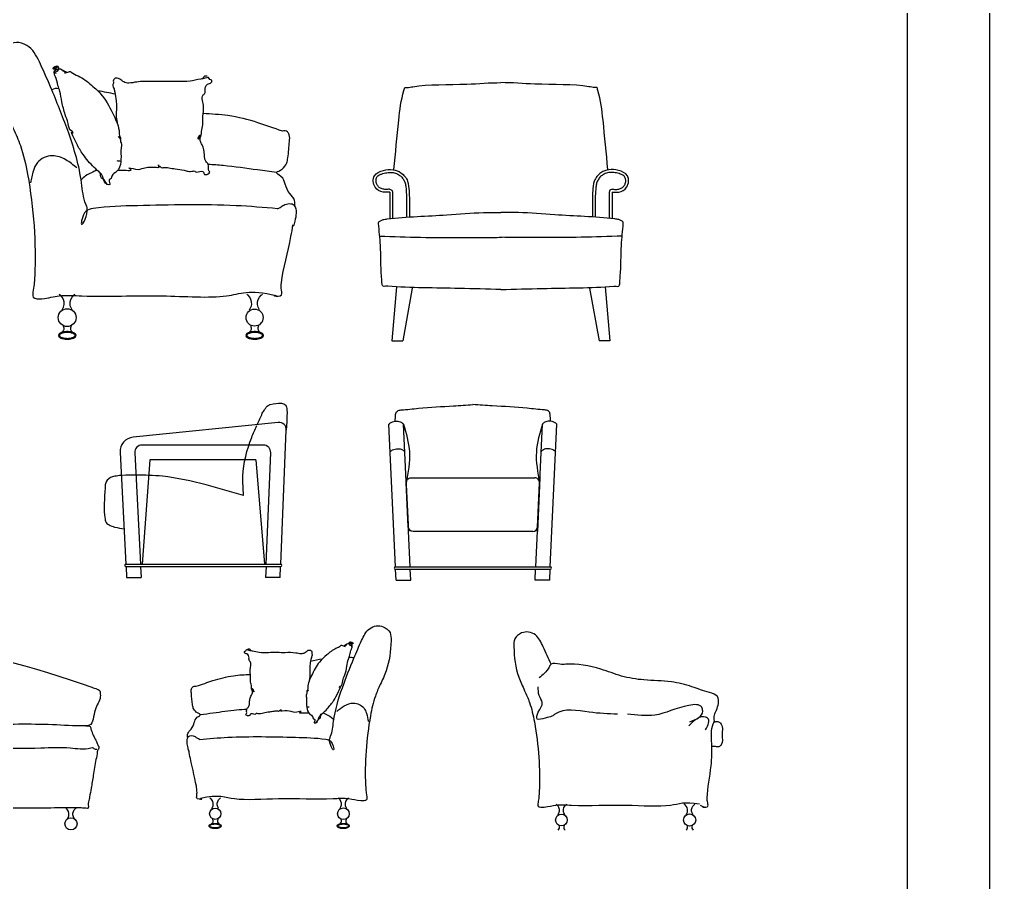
# Model space of a CAD drawing. Header units: inches. Extents: x 11.4 to 53.9, y 10.8 to 35.6.
# Drawn here: x 28.396 to 32.376, y 21.616 to 25.156 of the extents above; entities that cross this region are included whole.
import ezdxf

# ---------------------------------------------------------------- set-up
doc = ezdxf.new("R2010")
doc.units = ezdxf.units.IN
doc.header["$MEASUREMENT"] = 0
doc.layers.add('4', color=4, linetype='Continuous')
doc.layers.add('kadrbm', color=4, linetype='Continuous')

# ---------------------------------------------------------------- blocks, each defined once
blk = doc.blocks.new('kadrbm')
at = {"layer": 'kadrbm', "color": 4}
blk.add_lwpolyline([(0, 0), (0, 24.7972), (21, 24.7972), (21, 0), (0, 0)], close=True, dxfattribs=at)
blk.add_lwpolyline([(20.6631, 0.3257), (20.6631, 24.4603), (0.3369, 24.4603), (0.3369, 0.3257), (20.6631, 0.3257)], dxfattribs=at)

msp = doc.modelspace()

# ---------------------------------------------------------------- linework, layer by layer
at = {"layer": '4'}
for p, q in [((29.4926, 23.5069), (29.4911, 23.4723)), ((28.9306, 23.3506), (28.8999, 22.9223)), ((29.366, 23.3506), (29.4014, 22.9223)), ((29.9818, 23.2763), (29.9921, 23.0563)), ((30.5311, 23.2763), (30.5208, 23.0563)), ((29.4078, 22.9123), (29.4059, 22.8673)), ((28.8359, 22.8673), (28.8959, 22.8673)), ((29.4659, 22.8673), (29.4059, 22.8673)), ((29.9414, 22.8563), (30.0014, 22.8563)), ((30.5714, 22.8563), (30.5114, 22.8563))]:
    msp.add_line(p, q, dxfattribs=at)
for points in [[(29.9151, 24.4482), (29.9151, 24.3392)], [(29.9268, 24.4482), (29.9268, 24.3405)], [(30.8158, 24.4482), (30.8158, 24.3405)], [(30.8275, 24.4482), (30.8275, 24.3392)], [(29.9843, 24.4268), (29.9843, 24.3454)], [(29.996, 24.4268), (29.996, 24.3462)], [(30.7466, 24.4268), (30.7466, 24.3462)], [(30.7583, 24.4268), (30.7583, 24.3454)], [(29.9437, 24.0597), (29.9242, 23.8377)], [(30.0072, 24.0535), (29.9685, 23.8377)], [(30.7354, 24.0535), (30.7742, 23.8377)], [(30.799, 24.0597), (30.8184, 23.8377)], [(29.9242, 23.8377), (29.9685, 23.8377)], [(30.8184, 23.8377), (30.7742, 23.8377)], [(29.9389, 22.9112), (29.9114, 23.4963)], [(29.9989, 22.9112), (29.9714, 23.4963)], [(30.514, 22.9112), (30.5414, 23.4963)], [(30.574, 22.9112), (30.6014, 23.4963)], [(29.366, 23.3506), (28.9306, 23.3506)], [(28.8333, 22.9223), (29.4684, 22.9223)], [(28.8335, 22.9123), (28.8359, 22.8673)], [(28.8337, 22.9123), (29.468, 22.9123)], [(28.8935, 22.9123), (28.8959, 22.8673)], [(29.4659, 22.8673), (29.4678, 22.9123)], [(29.9389, 22.9112), (30.574, 22.9112)], [(29.9393, 22.9013), (30.5736, 22.9013)], [(29.9414, 22.8563), (29.9393, 22.9013)], [(30.0014, 22.8563), (29.9993, 22.9013)], [(30.5114, 22.8563), (30.5136, 22.9013)], [(30.5714, 22.8563), (30.5736, 22.9013)]]:
    msp.add_lwpolyline(points, dxfattribs=at)
for points in [[(29.4682, 22.9223), (29.4911, 23.4723, 0.456668), (29.4581, 23.5034), (28.8628, 23.443, 0.400073), (28.8089, 23.3802), (28.833, 22.9222)], [(29.4082, 22.9223), (29.4272, 23.3793, 0.426464), (29.3973, 23.4106), (28.8989, 23.4106, 0.4297), (28.869, 23.379), (28.893, 22.9223)], [(30.5017, 23.0563), (30.0112, 23.0563, -0.40056), (29.9912, 23.0753), (29.9827, 23.2553, -0.428), (30.0027, 23.2763), (30.5102, 23.2763)], [(30.5017, 23.0563, 0.40056), (30.5217, 23.0753), (30.5301, 23.2553, 0.428), (30.5102, 23.2763)]]:
    msp.add_lwpolyline(points, format="xyb", dxfattribs=at)
for centre, radius in [((28.592, 23.9333), 0.0366), ((29.361, 23.9333), 0.0351), ((29.1994, 21.8984), 0.023), ((29.7253, 21.8984), 0.024), ((30.6197, 21.8729), 0.024), ((31.1455, 21.8729), 0.025), ((28.6077, 21.857), 0.025)]:
    msp.add_circle(centre, radius, dxfattribs=at)
for centre, start, end in [((28.8335, 22.9173), 92.6838, 272.6838), ((29.4682, 22.9173), 267.3162, 87.3162), ((29.9391, 22.9063), 92.6838, 272.6838), ((30.5738, 22.9063), 267.3162, 87.3162)]:
    msp.add_arc(centre, 0.005, start, end, dxfattribs=at)
at = {"layer": '4', "extrusion": (0, 0, -1)}
for centre in [(28.5925, 23.8602), (29.3615, 23.8602)]:
    msp.add_ellipse(centre, major_axis=(-0.036, 0), ratio=0.432837, start_param=3.141593, end_param=9.424778, dxfattribs=at)
at = {"layer": '4'}
for centre in [(29.1991, 21.8485), (29.7249, 21.8485)]:
    msp.add_ellipse(centre, major_axis=(-0.0246, 0), ratio=0.432837, dxfattribs=at)
for points, knots in [([(28.5294, 24.8672), (28.5142, 24.9021), (28.4877, 24.9625), (28.4512, 25.04), (28.3958, 25.065), (28.3484, 25.0574), (28.3055, 25.0249), (28.3065, 24.9245), (28.3189, 24.819), (28.3695, 24.7129), (28.4082, 24.6254), (28.4521, 24.4254), (28.4665, 24.2145), (28.4564, 24.0591), (28.4455, 24.0085), (28.5061, 24.0104), (28.5632, 24.0279), (28.7354, 24.0158), (28.9474, 24.0305), (29.2601, 24.0063), (29.3369, 24.0503), (29.4499, 24.0243)], [0, 0, 0, 0, 7.901717, 13.687761, 16.744306, 19.58251, 23.282007, 26.515828, 39.110904, 45.220981, 50.435853, 58.705124, 87.253973, 91.285023, 93.29053, 95.732034, 100.615039, 107.037252, 129.515002, 147.577477, 162.381889, 162.381889, 162.381889, 162.381889]), ([(28.7567, 24.4795), (28.7514, 24.4882), (28.745, 24.4986), (28.7269, 24.5078), (28.7308, 24.5237), (28.7213, 24.532), (28.7089, 24.5433), (28.6829, 24.5676), (28.6458, 24.6181), (28.6337, 24.6403), (28.6035, 24.7028), (28.619, 24.6868), (28.6137, 24.6983), (28.5996, 24.702), (28.5971, 24.7343), (28.5813, 24.7696), (28.5705, 24.8149), (28.5646, 24.8559), (28.5522, 24.8886), (28.5484, 24.9131), (28.5399, 24.9286), (28.5352, 24.9529), (28.552, 24.9273), (28.5356, 24.944), (28.5452, 24.9504), (28.5512, 24.9316), (28.5678, 24.9793), (28.5134, 24.9454), (28.5776, 24.9702), (28.5204, 24.9558), (28.5512, 24.9498), (28.561, 24.9596), (28.5957, 24.9347), (28.5702, 24.9475), (28.5803, 24.9428), (28.5932, 24.9429), (28.5745, 24.9346), (28.5966, 24.9393), (28.6041, 24.9441), (28.6162, 24.9331), (28.6485, 24.9218), (28.6912, 24.8882), (28.7459, 24.8373), (28.7807, 24.7685), (28.8059, 24.7134), (28.806, 24.6817), (28.8071, 24.674), (28.8172, 24.6623), (28.791, 24.6842), (28.8133, 24.6661), (28.8093, 24.657), (28.8172, 24.6448), (28.813, 24.6304), (28.8122, 24.5912), (28.8182, 24.5411), (28.7751, 24.5209), (28.7745, 24.5026), (28.7574, 24.4985), (28.7744, 24.4761), (28.7438, 24.4805), (28.7428, 24.5012), (28.7337, 24.5213), (28.7262, 24.5287), (28.7203, 24.5346)], [0, 0, 0, 0, 2.029673, 2.458638, 3.946708, 4.412046, 4.972367, 7.418099, 11.87978, 16.084222, 17.936935, 18.265953, 18.93226, 19.036278, 21.31731, 23.909398, 27.647517, 30.592505, 32.372185, 34.900817, 35.268729, 36.441912, 37.165589, 38.041442, 38.336757, 38.896805, 40.400329, 42.023106, 43.645883, 45.26866, 46.184593, 47.441165, 48.930766, 49.608951, 49.921021, 50.599131, 51.119067, 52.02861, 52.867007, 53.031518, 55.238396, 59.856205, 64.024079, 70.45978, 75.497774, 76.290192, 76.737762, 77.258051, 78.179872, 79.305418, 79.570666, 80.163893, 81.941851, 82.435382, 88.27658, 90.161436, 90.8896, 91.567528, 92.871317, 93.577399, 95.986084, 96.427573, 98.105407, 98.105407, 98.105407, 98.105407]), ([(29.1658, 24.9233), (29.1606, 24.9238), (29.1524, 24.9246), (29.1503, 24.9123), (29.1266, 24.9106), (29.0942, 24.8991), (29.0252, 24.9032), (28.9534, 24.9005), (28.8871, 24.903), (28.8493, 24.8934), (28.8235, 24.8973), (28.8111, 24.9105), (28.7967, 24.9176), (28.7832, 24.9134), (28.7801, 24.9027), (28.7835, 24.8953), (28.7787, 24.8878), (28.7806, 24.8791), (28.7854, 24.8699), (28.789, 24.8507), (28.7933, 24.8266), (28.7949, 24.7882), (28.7916, 24.7541), (28.7972, 24.7333), (28.7978, 24.7284)], [0, 0, 0, 0, 0.901523, 1.398358, 2.101346, 5.124212, 8.904357, 15.796233, 20.096945, 22.339782, 23.77862, 25.156734, 25.954798, 26.986886, 27.526029, 28.049675, 28.518059, 29.188647, 29.752686, 30.66871, 33.140403, 34.77126, 38.622743, 39.667242, 39.667242, 39.667242, 39.667242]), ([(28.8007, 24.5391), (28.8022, 24.5385), (28.8073, 24.5367), (28.8202, 24.5402), (28.8703, 24.5319), (28.8358, 24.552), (28.882, 24.5364), (28.9096, 24.55), (28.9391, 24.5521), (28.9699, 24.5483), (28.9651, 24.5664), (28.9671, 24.5436), (28.9736, 24.5581), (28.9777, 24.5459), (28.992, 24.5511), (29.0105, 24.5472), (29.039, 24.5422), (29.0657, 24.5403), (29.0895, 24.532), (29.1038, 24.5332), (29.1157, 24.5361), (29.1231, 24.5245), (29.1379, 24.5367), (29.1528, 24.5309), (29.1527, 24.5195), (29.1643, 24.519), (29.1711, 24.5231), (29.1795, 24.5283), (29.1714, 24.5365), (29.173, 24.5489), (29.1717, 24.5652), (29.1584, 24.5758), (29.155, 24.594), (29.1548, 24.6145), (29.1499, 24.6361), (29.139, 24.6525), (29.1361, 24.663), (29.1409, 24.6815), (29.1289, 24.657), (29.1293, 24.6785), (29.1483, 24.6881), (29.1173, 24.656), (29.1464, 24.6788), (29.1404, 24.6989), (29.152, 24.7262), (29.1456, 24.7605), (29.1578, 24.7995), (29.1384, 24.8383), (29.1605, 24.8552), (29.1575, 24.8689), (29.1588, 24.883), (29.171, 24.8936), (29.1856, 24.8954), (29.1869, 24.9092), (29.1757, 24.9082), (29.1741, 24.9203), (29.1589, 24.9143), (29.1497, 24.9128), (29.1429, 24.9117)], [58.437573, 58.437573, 58.437573, 58.437573, 58.65142, 59.170162, 61.994947, 62.632276, 64.435323, 66.751633, 70.389631, 71.000695, 71.524341, 72.207101, 72.626157, 73.149981, 73.668724, 75.300743, 77.10379, 79.577165, 80.79931, 82.135272, 82.654015, 82.968309, 84.60536, 85.268094, 85.736482, 86.564993, 86.896362, 87.524948, 88.021786, 88.766014, 90.044404, 91.155487, 91.999864, 93.709528, 95.398287, 96.491846, 97.539134, 98.062776, 98.90734, 99.725293, 100.362624, 101.80081, 102.902121, 104.326591, 106.214637, 108.584344, 111.259518, 114.592737, 115.437301, 116.25189, 117.225925, 118.222605, 119.353567, 119.797889, 120.362201, 120.999384, 121.523386, 123.060058, 123.060058, 123.060058, 123.060058]), ([(29.9326, 24.5401), (29.9389, 24.6076), (29.9491, 24.7161), (29.9616, 24.8281), (29.9755, 24.8703), (29.9749, 24.877), (29.9929, 24.8769), (30.0645, 24.8911), (30.2072, 24.8861), (30.3251, 24.8967), (30.3713, 24.897)], [0, 0, 0, 0, 17.412174, 27.997659, 28.662256, 28.792594, 29.617533, 31.850386, 50.787041, 62.724016, 62.724016, 62.724016, 62.724016]), ([(30.8101, 24.5401), (30.8037, 24.6076), (30.7935, 24.7161), (30.781, 24.8281), (30.7671, 24.8703), (30.7677, 24.877), (30.7497, 24.8769), (30.6781, 24.8911), (30.5354, 24.8861), (30.4175, 24.8967), (30.3713, 24.897)], [0, 0, 0, 0, 17.412174, 27.997659, 28.662256, 28.792594, 29.617533, 31.850386, 50.787041, 62.724016, 62.724016, 62.724016, 62.724016]), ([(29.4555, 24.3795), (29.3988, 24.3846), (29.2075, 24.4005), (28.9537, 24.3936), (28.7486, 24.3894), (28.6584, 24.3739), (28.6384, 24.2764), (28.6838, 24.3674), (28.6581, 24.4184), (28.65, 24.5284), (28.6034, 24.684), (28.5533, 24.8082), (28.5294, 24.8672)], [3.908884, 3.908884, 3.908884, 3.908884, 15.5905, 43.286296, 55.755164, 57.916494, 61.721952, 66.41712, 67.685603, 73.821449, 88.182295, 101.226864, 101.226864, 101.226864, 101.226864]), ([(29.4758, 24.6985), (29.4391, 24.7092), (29.3709, 24.7361), (29.2597, 24.7644), (29.1836, 24.768), (29.1496, 24.7696)], [14.221091, 14.221091, 14.221091, 14.221091, 21.528178, 30.192632, 37.180456, 37.180456, 37.180456, 37.180456]), ([(29.5259, 24.3884), (29.5267, 24.3974), (29.5286, 24.4183), (29.5004, 24.4423), (29.486, 24.4788), (29.4795, 24.5093), (29.4433, 24.5275), (29.4633, 24.5351), (29.4784, 24.5441), (29.4935, 24.564), (29.5, 24.6038), (29.5024, 24.6422), (29.5063, 24.6789), (29.4953, 24.6993), (29.4833, 24.6994), (29.4758, 24.6985)], [0, 0, 0, 0, 1.759042, 4.090702, 6.974141, 9.510329, 11.168224, 11.838884, 12.978358, 15.075423, 16.544311, 21.189215, 23.035053, 24.029033, 25.432928, 25.432928, 25.432928, 25.432928]), ([(28.6313, 24.547), (28.6171, 24.5589), (28.5881, 24.5834), (28.529, 24.6055), (28.4711, 24.5808), (28.4503, 24.5316), (28.4452, 24.5027), (28.4423, 24.4859)], [0, 0, 0, 0, 3.799904, 7.767903, 12.35996, 14.908208, 18.410062, 18.410062, 18.410062, 18.410062]), ([(29.4511, 24.5285), (29.4252, 24.5319), (29.3523, 24.5416), (29.2589, 24.5547), (29.1912, 24.5601), (29.1706, 24.5615)], [3.924358, 3.924358, 3.924358, 3.924358, 9.295452, 19.003631, 23.242419, 23.242419, 23.242419, 23.242419]), ([(28.714, 24.5386), (28.7088, 24.5358), (28.6874, 24.5246), (28.6615, 24.5141), (28.6508, 24.499), (28.6496, 24.4971)], [15.046877, 15.046877, 15.046877, 15.046877, 16.238917, 19.823938, 20.316078, 20.316078, 20.316078, 20.316078]), ([(29.9141, 24.4598), (29.9113, 24.4596), (29.9086, 24.4594), (29.9006, 24.4589), (29.8958, 24.4588), (29.889, 24.4598), (29.8867, 24.4603), (29.8822, 24.4617), (29.88, 24.4626), (29.8738, 24.4658), (29.8701, 24.4686), (29.8658, 24.4737), (29.8646, 24.4754), (29.8625, 24.4794), (29.8617, 24.4815), (29.8596, 24.4882), (29.859, 24.493), (29.8594, 24.501), (29.8602, 24.5044), (29.8622, 24.5087), (29.863, 24.51), (29.8658, 24.5135), (29.8682, 24.5154), (29.8742, 24.5191), (29.8777, 24.5207), (29.8848, 24.5233), (29.8883, 24.5243), (29.8994, 24.5272), (29.9066, 24.5284), (29.9205, 24.529), (29.9272, 24.5285), (29.9404, 24.5252), (29.9469, 24.5225), (29.9572, 24.5161), (29.9613, 24.5126), (29.9687, 24.5046), (29.9718, 24.5001), (29.9768, 24.4907), (29.9785, 24.4858), (29.9809, 24.4751), (29.9816, 24.4694), (29.9824, 24.4595), (29.9826, 24.4556), (29.9831, 24.4476), (29.9833, 24.4436), (29.9838, 24.4351), (29.9841, 24.4306), (29.9844, 24.4261)], [0, 0, 0, 0, 0.722935, 0.722935, 2.168806, 2.168806, 2.929202, 2.929202, 3.689599, 3.689599, 5.210392, 5.210392, 5.934583, 5.934583, 6.658775, 6.658775, 8.087975, 8.087975, 9.28145, 9.28145, 10.002111, 10.002111, 11.13607, 11.13607, 12.270029, 12.270029, 13.217106, 13.217106, 15.266786, 15.266786, 17.316466, 17.316466, 19.366145, 19.366145, 20.980775, 20.980775, 22.595404, 22.595404, 24.215352, 24.215352, 25.8353, 25.8353, 26.853951, 26.853951, 27.872603, 27.872603, 29.030126, 29.030126, 29.030126, 29.030126]), ([(30.8285, 24.4598), (30.8313, 24.4596), (30.8341, 24.4594), (30.842, 24.4589), (30.8468, 24.4588), (30.8536, 24.4598), (30.8559, 24.4603), (30.8604, 24.4617), (30.8626, 24.4626), (30.8689, 24.4658), (30.8725, 24.4686), (30.8768, 24.4737), (30.878, 24.4754), (30.8801, 24.4794), (30.881, 24.4815), (30.8831, 24.4882), (30.8836, 24.493), (30.8832, 24.501), (30.8824, 24.5044), (30.8805, 24.5087), (30.8796, 24.51), (30.8768, 24.5135), (30.8744, 24.5154), (30.8685, 24.5191), (30.8649, 24.5207), (30.8578, 24.5233), (30.8543, 24.5243), (30.8432, 24.5272), (30.836, 24.5284), (30.8221, 24.529), (30.8155, 24.5285), (30.8022, 24.5252), (30.7957, 24.5225), (30.7855, 24.5161), (30.7813, 24.5126), (30.774, 24.5046), (30.7708, 24.5001), (30.7659, 24.4907), (30.7641, 24.4858), (30.7617, 24.4751), (30.761, 24.4694), (30.7602, 24.4595), (30.76, 24.4556), (30.7595, 24.4476), (30.7593, 24.4436), (30.7588, 24.4351), (30.7585, 24.4306), (30.7583, 24.4261)], [0, 0, 0, 0, 0.722935, 0.722935, 2.168806, 2.168806, 2.929202, 2.929202, 3.689599, 3.689599, 5.210392, 5.210392, 5.934583, 5.934583, 6.658775, 6.658775, 8.087975, 8.087975, 9.28145, 9.28145, 10.002111, 10.002111, 11.13607, 11.13607, 12.270029, 12.270029, 13.217106, 13.217106, 15.266786, 15.266786, 17.316466, 17.316466, 19.366145, 19.366145, 20.980775, 20.980775, 22.595404, 22.595404, 24.215352, 24.215352, 25.8353, 25.8353, 26.853951, 26.853951, 27.872603, 27.872603, 29.030126, 29.030126, 29.030126, 29.030126]), ([(29.4555, 24.3795), (29.4591, 24.381), (29.4679, 24.3852), (29.4852, 24.4016), (29.5298, 24.4045), (29.5325, 24.3604), (29.5276, 24.332), (29.522, 24.3137), (29.5196, 24.3062)], [0.403146, 0.403146, 0.403146, 0.403146, 1.193164, 2.398559, 5.368105, 7.621165, 9.926107, 11.540315, 11.540315, 11.540315, 11.540315]), ([(29.4445, 24.0258), (29.4504, 24.0223), (29.4537, 24.0192), (29.4321, 24.0241), (29.4775, 24.0155), (29.469, 24.0502), (29.4746, 24.1256), (29.5028, 24.218), (29.5159, 24.2977), (29.5181, 24.3138)], [164.703722, 164.703722, 164.703722, 164.703722, 165.799349, 166.200738, 167.855634, 169.46004, 171.505321, 184.741677, 188.092739, 188.092739, 188.092739, 188.092739]), ([(28.5715, 23.9645), (28.5754, 23.9718), (28.5856, 23.9914), (28.5741, 24.0181), (28.5615, 24.0276), (28.5597, 24.029)], [0, 0, 0, 0, 1.651392, 4.421554, 4.892256, 4.892256, 4.892256, 4.892256]), ([(28.6124, 23.9645), (28.6086, 23.9718), (28.5983, 23.9914), (28.6098, 24.0181), (28.6224, 24.0276), (28.6242, 24.029)], [0, 0, 0, 0, 1.651392, 4.421554, 4.892256, 4.892256, 4.892256, 4.892256]), ([(29.3406, 23.9645), (29.3444, 23.9718), (29.3546, 23.9914), (29.3431, 24.0181), (29.3305, 24.0276), (29.3287, 24.029)], [0, 0, 0, 0, 1.651392, 4.421554, 4.892256, 4.892256, 4.892256, 4.892256]), ([(29.3814, 23.9645), (29.3776, 23.9718), (29.3673, 23.9914), (29.3788, 24.0181), (29.3914, 24.0276), (29.3932, 24.029)], [0, 0, 0, 0, 1.651392, 4.421554, 4.892256, 4.892256, 4.892256, 4.892256]), ([(28.5758, 23.9), (28.5776, 23.8944), (28.5808, 23.8842), (28.5737, 23.8766), (28.5705, 23.8731)], [0, 0, 0, 0, 1.11196, 2.009098, 2.009098, 2.009098, 2.009098]), ([(28.6081, 23.9), (28.6063, 23.8944), (28.6031, 23.8842), (28.6103, 23.8766), (28.6135, 23.8731)], [0, 0, 0, 0, 1.11196, 2.009098, 2.009098, 2.009098, 2.009098]), ([(29.3449, 23.9), (29.3466, 23.8944), (29.3498, 23.8842), (29.3427, 23.8766), (29.3395, 23.8731)], [0, 0, 0, 0, 1.11196, 2.009098, 2.009098, 2.009098, 2.009098]), ([(29.3771, 23.9), (29.3753, 23.8944), (29.3721, 23.8842), (29.3793, 23.8766), (29.3825, 23.8731)], [0, 0, 0, 0, 1.11196, 2.009098, 2.009098, 2.009098, 2.009098]), ([(28.6285, 23.8602), (28.6285, 23.8588), (28.628, 23.8572), (28.6261, 23.8544), (28.6246, 23.853), (28.6209, 23.8505), (28.6186, 23.8494), (28.6103, 23.8463), (28.603, 23.845), (28.5879, 23.8444), (28.5802, 23.8452), (28.5686, 23.8483), (28.5642, 23.8502), (28.5582, 23.8548), (28.5566, 23.8574), (28.5564, 23.8626), (28.5579, 23.8653), (28.5636, 23.8699), (28.5678, 23.8719), (28.578, 23.8747), (28.5839, 23.8756), (28.5976, 23.876), (28.6054, 23.8752), (28.617, 23.872), (28.6212, 23.87), (28.627, 23.8654), (28.6285, 23.8628), (28.6285, 23.8602)], [0, 0, 0, 0, 0.286695, 0.286695, 0.573389, 0.573389, 0.860084, 0.860084, 1.489564, 1.489564, 2.119045, 2.119045, 2.623241, 2.623241, 3.127437, 3.127437, 3.631633, 3.631633, 4.135829, 4.135829, 4.640025, 4.640025, 5.27944, 5.27944, 5.783299, 5.783299, 6.283185, 6.283185, 6.283185, 6.283185]), ([(28.6268, 23.8602), (28.6268, 23.859), (28.6263, 23.8577), (28.6242, 23.855), (28.6225, 23.8536), (28.6181, 23.8511), (28.6154, 23.85), (28.6049, 23.8469), (28.5955, 23.846), (28.5798, 23.8471), (28.5733, 23.8485), (28.5648, 23.852), (28.562, 23.8539), (28.559, 23.8572), (28.5584, 23.8586), (28.5582, 23.8612), (28.5586, 23.8625), (28.5607, 23.8654), (28.5624, 23.8669), (28.5671, 23.8695), (28.5701, 23.8707), (28.581, 23.8737), (28.5906, 23.8745), (28.6062, 23.8732), (28.6124, 23.8717), (28.6207, 23.8682), (28.6233, 23.8664), (28.6262, 23.8631), (28.6268, 23.8616), (28.6268, 23.8602)], [0, 0, 0, 0, 0.324382, 0.324382, 0.648765, 0.648765, 0.973147, 0.973147, 1.740084, 1.740084, 2.32883, 2.32883, 2.766628, 2.766628, 3.109651, 3.109651, 3.452673, 3.452673, 3.795695, 3.795695, 4.138717, 4.138717, 4.911531, 4.911531, 5.492366, 5.492366, 5.924249, 5.924249, 6.283185, 6.283185, 6.283185, 6.283185]), ([(28.625, 23.8602), (28.625, 23.8596), (28.6248, 23.8589), (28.6237, 23.8571), (28.6228, 23.8561), (28.6201, 23.8542), (28.6183, 23.8532), (28.6122, 23.8506), (28.607, 23.8493), (28.5957, 23.848), (28.5896, 23.848), (28.5783, 23.8493), (28.573, 23.8506), (28.5662, 23.8534), (28.5639, 23.8548), (28.5611, 23.8573), (28.5605, 23.8583), (28.5599, 23.8601), (28.5599, 23.8608), (28.5607, 23.8626), (28.5616, 23.8638), (28.5646, 23.8661), (28.5666, 23.8673), (28.5717, 23.8693), (28.5746, 23.8702), (28.5845, 23.8722), (28.5923, 23.8726), (28.6047, 23.8715), (28.6095, 23.8705), (28.6168, 23.8681), (28.6195, 23.8667), (28.6233, 23.8639), (28.6244, 23.8626), (28.6249, 23.8611), (28.625, 23.8606), (28.625, 23.8602)], [0, 0, 0, 0, 0.267405, 0.267405, 0.534811, 0.534811, 0.802216, 0.802216, 1.31227, 1.31227, 1.822324, 1.822324, 2.332379, 2.332379, 2.692439, 2.692439, 3.008536, 3.008536, 3.324632, 3.324632, 3.640729, 3.640729, 3.956825, 3.956825, 4.272921, 4.272921, 4.91909, 4.91909, 5.3736, 5.3736, 5.747871, 5.747871, 6.122142, 6.122142, 6.283185, 6.283185, 6.283185, 6.283185]), ([(29.3975, 23.8602), (29.3975, 23.8588), (29.397, 23.8572), (29.3951, 23.8544), (29.3937, 23.853), (29.3899, 23.8505), (29.3876, 23.8494), (29.3793, 23.8463), (29.372, 23.845), (29.3569, 23.8444), (29.3492, 23.8452), (29.3376, 23.8483), (29.3332, 23.8502), (29.3272, 23.8548), (29.3256, 23.8574), (29.3254, 23.8626), (29.3269, 23.8653), (29.3326, 23.8699), (29.3368, 23.8719), (29.347, 23.8747), (29.3529, 23.8756), (29.3666, 23.876), (29.3744, 23.8752), (29.386, 23.872), (29.3902, 23.87), (29.396, 23.8654), (29.3975, 23.8628), (29.3975, 23.8602)], [0, 0, 0, 0, 0.286695, 0.286695, 0.573389, 0.573389, 0.860084, 0.860084, 1.489564, 1.489564, 2.119045, 2.119045, 2.623241, 2.623241, 3.127437, 3.127437, 3.631633, 3.631633, 4.135829, 4.135829, 4.640025, 4.640025, 5.27944, 5.27944, 5.783299, 5.783299, 6.283185, 6.283185, 6.283185, 6.283185]), ([(29.3958, 23.8602), (29.3958, 23.859), (29.3953, 23.8577), (29.3932, 23.855), (29.3916, 23.8536), (29.3871, 23.8511), (29.3844, 23.85), (29.3739, 23.8469), (29.3645, 23.846), (29.3488, 23.8471), (29.3423, 23.8485), (29.3338, 23.852), (29.331, 23.8539), (29.328, 23.8572), (29.3274, 23.8586), (29.3272, 23.8612), (29.3276, 23.8625), (29.3297, 23.8654), (29.3314, 23.8669), (29.3361, 23.8695), (29.3391, 23.8707), (29.35, 23.8737), (29.3596, 23.8745), (29.3752, 23.8732), (29.3814, 23.8717), (29.3897, 23.8682), (29.3923, 23.8664), (29.3952, 23.8631), (29.3958, 23.8616), (29.3958, 23.8602)], [0, 0, 0, 0, 0.324382, 0.324382, 0.648765, 0.648765, 0.973147, 0.973147, 1.740084, 1.740084, 2.32883, 2.32883, 2.766628, 2.766628, 3.109651, 3.109651, 3.452673, 3.452673, 3.795695, 3.795695, 4.138717, 4.138717, 4.911531, 4.911531, 5.492366, 5.492366, 5.924249, 5.924249, 6.283185, 6.283185, 6.283185, 6.283185]), ([(29.394, 23.8602), (29.394, 23.8596), (29.3938, 23.8589), (29.3927, 23.8571), (29.3918, 23.8561), (29.3891, 23.8542), (29.3873, 23.8532), (29.3812, 23.8506), (29.376, 23.8493), (29.3647, 23.848), (29.3586, 23.848), (29.3473, 23.8493), (29.342, 23.8506), (29.3352, 23.8534), (29.3329, 23.8548), (29.3301, 23.8573), (29.3295, 23.8583), (29.3289, 23.8601), (29.3289, 23.8608), (29.3297, 23.8626), (29.3306, 23.8638), (29.3336, 23.8661), (29.3356, 23.8673), (29.3407, 23.8693), (29.3436, 23.8702), (29.3535, 23.8722), (29.3613, 23.8726), (29.3737, 23.8715), (29.3785, 23.8705), (29.3858, 23.8681), (29.3885, 23.8667), (29.3923, 23.8639), (29.3934, 23.8626), (29.3939, 23.8611), (29.394, 23.8606), (29.394, 23.8602)], [0, 0, 0, 0, 0.267405, 0.267405, 0.534811, 0.534811, 0.802216, 0.802216, 1.31227, 1.31227, 1.822324, 1.822324, 2.332379, 2.332379, 2.692439, 2.692439, 3.008536, 3.008536, 3.324632, 3.324632, 3.640729, 3.640729, 3.956825, 3.956825, 4.272921, 4.272921, 4.91909, 4.91909, 5.3736, 5.3736, 5.747871, 5.747871, 6.122142, 6.122142, 6.283185, 6.283185, 6.283185, 6.283185]), ([(29.3926, 23.5409), (29.3955, 23.5461), (29.4025, 23.5577), (29.4123, 23.5704), (29.4201, 23.5752), (29.4219, 23.5761)], [2.2732, 2.2732, 2.2732, 2.2732, 4.090622, 6.299712, 6.911525, 6.911525, 6.911525, 6.911525]), ([(29.4219, 23.5761), (29.4231, 23.5764), (29.4403, 23.5802), (29.4608, 23.5855), (29.4881, 23.5779), (29.4927, 23.565), (29.4948, 23.5427), (29.4936, 23.523), (29.4926, 23.5069)], [39.84774, 39.84774, 39.84774, 39.84774, 40.178111, 44.757314, 46.721891, 47.563399, 48.663718, 53.469252, 53.469252, 53.469252, 53.469252]), ([(29.3159, 23.2043), (29.3141, 23.2305), (29.3084, 23.311), (29.3337, 23.4092), (29.3624, 23.4743), (29.3696, 23.4903)], [0, 0, 0, 0, 7.852527, 24.17172, 29.459164, 29.459164, 29.459164, 29.459164]), ([(28.8139, 23.2859), (28.805, 23.2852), (28.79, 23.2833), (28.7642, 23.2777), (28.7481, 23.2573), (28.7462, 23.1976), (28.7404, 23.147), (28.7508, 23.086), (28.7862, 23.0729), (28.8128, 23.0691), (28.8254, 23.0673)], [51.161242, 51.161242, 51.161242, 51.161242, 53.83868, 55.688061, 58.964805, 60.567595, 73.48836, 74.304307, 78.725763, 82.694873, 82.694873, 82.694873, 82.694873]), ([(29.3161, 23.2043), (29.2649, 23.2189), (29.1552, 23.2502), (29.0077, 23.2848), (28.8919, 23.2873), (28.837, 23.2875), (28.8186, 23.2863)], [0, 0, 0, 0, 16.000491, 34.239618, 45.169188, 50.687043, 50.687043, 50.687043, 50.687043]), ([(26.9927, 22.5188), (27.0156, 22.5411), (27.0597, 22.5838), (27.6414, 22.6956), (28.225, 22.5858), (28.7107, 22.4114), (28.7277, 22.4056), (28.728, 22.3904), (28.7292, 22.362), (28.6972, 22.3274), (28.702, 22.2603), (28.6238, 22.2579), (28.4855, 22.2688), (28.3389, 22.2642), (28.2387, 22.2634), (28.2331, 22.2634)], [0, 0, 0, 0, 9.355286, 17.998406, 173.561539, 175.817232, 176.78043, 178.555538, 179.631809, 185.428282, 192.105236, 193.841897, 207.204138, 235.422608, 237.09615, 237.09615, 237.09615, 237.09615]), ([(29.768, 22.537), (29.7785, 22.5609), (29.7966, 22.6022), (29.8215, 22.6552), (29.8594, 22.6722), (29.8918, 22.667), (29.9211, 22.6448), (29.9205, 22.5762), (29.912, 22.504), (29.8774, 22.4315), (29.8509, 22.3717), (29.8209, 22.2349), (29.811, 22.0907), (29.818, 21.9844), (29.8254, 21.9498), (29.784, 21.9512), (29.7449, 21.9631), (29.6272, 21.9549), (29.4823, 21.9649), (29.2684, 21.9484), (29.2159, 21.9784), (29.1386, 21.9607)], [0, 0, 0, 0, 7.901717, 13.687761, 16.744306, 19.58251, 23.282007, 26.515828, 39.110904, 45.220981, 50.435853, 58.705124, 87.253973, 91.285023, 93.29053, 95.732034, 100.615039, 107.037252, 129.515002, 147.577477, 162.381889, 162.381889, 162.381889, 162.381889]), ([(30.5769, 22.5115), (30.5665, 22.5354), (30.5484, 22.5767), (30.5234, 22.6297), (30.4855, 22.6467), (30.4531, 22.6415), (30.4238, 22.6193), (30.4245, 22.5507), (30.433, 22.4785), (30.4676, 22.406), (30.494, 22.3462), (30.524, 22.2094), (30.5339, 22.0652), (30.5269, 21.9589), (30.5195, 21.9243), (30.5609, 21.9257), (30.6, 21.9376), (30.7177, 21.9294), (30.8627, 21.9394), (31.0711, 21.9233), (31.1245, 21.9505), (31.1859, 21.9394)], [0, 0, 0, 0, 7.901717, 13.687761, 16.744306, 19.58251, 23.282007, 26.515828, 39.110904, 45.220981, 50.435853, 58.705124, 87.253973, 91.285023, 93.29053, 95.732034, 100.615039, 107.037252, 129.515002, 147.577477, 160.993185, 160.993185, 160.993185, 160.993185]), ([(29.5825, 22.3127), (29.5815, 22.3123), (29.5781, 22.311), (29.5692, 22.3134), (29.5349, 22.3078), (29.5586, 22.3215), (29.527, 22.3108), (29.5081, 22.3201), (29.4879, 22.3216), (29.4668, 22.319), (29.4701, 22.3313), (29.4688, 22.3157), (29.4643, 22.3256), (29.4615, 22.3173), (29.4518, 22.3208), (29.4391, 22.3182), (29.4196, 22.3147), (29.4013, 22.3135), (29.3851, 22.3078), (29.3753, 22.3086), (29.3672, 22.3106), (29.3621, 22.3027), (29.352, 22.311), (29.3418, 22.307), (29.3419, 22.2993), (29.334, 22.2989), (29.3293, 22.3017), (29.3236, 22.3053), (29.3291, 22.3109), (29.328, 22.3194), (29.3289, 22.3305), (29.3379, 22.3378), (29.3403, 22.3502), (29.3404, 22.3642), (29.3438, 22.379), (29.3512, 22.3902), (29.3532, 22.3974), (29.3499, 22.41), (29.3581, 22.3933), (29.3579, 22.408), (29.3449, 22.4146), (29.3661, 22.3926), (29.3462, 22.4081), (29.3503, 22.4219), (29.3424, 22.4406), (29.3467, 22.464), (29.3383, 22.4907), (29.3516, 22.5173), (29.3365, 22.5288), (29.3386, 22.5382), (29.3377, 22.5478), (29.3294, 22.555), (29.3194, 22.5563), (29.3185, 22.5657), (29.3261, 22.565), (29.3272, 22.5733), (29.3376, 22.5692), (29.3439, 22.5682), (29.3486, 22.5674)], [58.437573, 58.437573, 58.437573, 58.437573, 58.65142, 59.170162, 61.994947, 62.632276, 64.435323, 66.751633, 70.389631, 71.000695, 71.524341, 72.207101, 72.626157, 73.149981, 73.668724, 75.300743, 77.10379, 79.577165, 80.79931, 82.135272, 82.654015, 82.968309, 84.60536, 85.268094, 85.736482, 86.564993, 86.896362, 87.524948, 88.021786, 88.766014, 90.044404, 91.155487, 91.999864, 93.709528, 95.398287, 96.491846, 97.539134, 98.062776, 98.90734, 99.725293, 100.362624, 101.80081, 102.902121, 104.326591, 106.214637, 108.584344, 111.259518, 114.592737, 115.437301, 116.25189, 117.225925, 118.222605, 119.353567, 119.797889, 120.362201, 120.999384, 121.523386, 123.060058, 123.060058, 123.060058, 123.060058]), ([(29.3329, 22.5753), (29.3365, 22.5757), (29.3421, 22.5763), (29.3435, 22.5678), (29.3597, 22.5667), (29.3819, 22.5588), (29.429, 22.5616), (29.4781, 22.5598), (29.5234, 22.5615), (29.5493, 22.5549), (29.5669, 22.5576), (29.5754, 22.5666), (29.5853, 22.5714), (29.5945, 22.5686), (29.5966, 22.5613), (29.5943, 22.5562), (29.5976, 22.5511), (29.5963, 22.5451), (29.593, 22.5388), (29.5905, 22.5257), (29.5876, 22.5093), (29.5865, 22.4829), (29.5888, 22.4597), (29.5849, 22.4454), (29.5845, 22.4421)], [0, 0, 0, 0, 0.901523, 1.398358, 2.101346, 5.124212, 8.904357, 15.796233, 20.096945, 22.339782, 23.77862, 25.156734, 25.954798, 26.986886, 27.526029, 28.049675, 28.518059, 29.188647, 29.752686, 30.66871, 33.140403, 34.77126, 38.622743, 39.667242, 39.667242, 39.667242, 39.667242]), ([(29.1348, 22.2035), (29.1736, 22.2071), (29.3044, 22.2179), (29.4779, 22.2131), (29.6182, 22.2103), (29.6798, 22.1997), (29.6935, 22.133), (29.6625, 22.1953), (29.68, 22.2301), (29.6856, 22.3053), (29.7175, 22.4118), (29.7517, 22.4966), (29.768, 22.537)], [3.908884, 3.908884, 3.908884, 3.908884, 15.5905, 43.286296, 55.755164, 57.916494, 61.721952, 66.41712, 67.685603, 73.821449, 88.182295, 101.226864, 101.226864, 101.226864, 101.226864]), ([(29.121, 22.4216), (29.1461, 22.429), (29.1927, 22.4474), (29.2687, 22.4667), (29.3207, 22.4692), (29.344, 22.4703)], [14.221091, 14.221091, 14.221091, 14.221091, 21.528178, 30.192632, 37.180456, 37.180456, 37.180456, 37.180456]), ([(29.0867, 22.2096), (29.0861, 22.2158), (29.0848, 22.2301), (29.1041, 22.2465), (29.114, 22.2714), (29.1184, 22.2923), (29.1432, 22.3047), (29.1295, 22.3099), (29.1192, 22.3161), (29.1088, 22.3297), (29.1044, 22.3569), (29.1027, 22.3832), (29.1001, 22.4083), (29.1076, 22.4222), (29.1158, 22.4223), (29.121, 22.4216)], [0, 0, 0, 0, 1.759042, 4.090702, 6.974141, 9.510329, 11.168224, 11.838884, 12.978358, 15.075423, 16.544311, 21.189215, 23.035053, 24.029033, 25.432928, 25.432928, 25.432928, 25.432928]), ([(29.1378, 22.3054), (29.1556, 22.3077), (29.2054, 22.3143), (29.2692, 22.3233), (29.3155, 22.327), (29.3296, 22.328)], [3.924358, 3.924358, 3.924358, 3.924358, 9.295452, 19.003631, 23.242419, 23.242419, 23.242419, 23.242419]), ([(29.6418, 22.3123), (29.6454, 22.3104), (29.66, 22.3028), (29.6777, 22.2956), (29.6851, 22.2852), (29.6859, 22.2839)], [15.046877, 15.046877, 15.046877, 15.046877, 16.238917, 19.823938, 20.316078, 20.316078, 20.316078, 20.316078]), ([(31.1886, 21.9337), (31.2, 21.9291), (31.2136, 21.9231), (31.1942, 21.9258), (31.2256, 21.9226), (31.2179, 21.9457), (31.2173, 21.9974), (31.2356, 22.0825), (31.2383, 22.1821), (31.2321, 22.2469), (31.2451, 22.2753), (31.2469, 22.2792)], [163.776332, 163.776332, 163.776332, 163.776332, 165.799349, 166.200738, 167.855634, 169.46004, 171.505321, 184.741677, 194.001879, 202.033948, 203.323155, 203.323155, 203.323155, 203.323155]), ([(29.1348, 22.2035), (29.1323, 22.2046), (29.1263, 22.2074), (29.1145, 22.2186), (29.084, 22.2206), (29.0821, 22.1904), (29.0855, 22.1711), (29.0893, 22.1586), (29.091, 22.1534)], [0.403146, 0.403146, 0.403146, 0.403146, 1.193164, 2.398559, 5.368105, 7.621165, 9.926107, 11.540315, 11.540315, 11.540315, 11.540315]), ([(29.1423, 21.9617), (29.1383, 21.9593), (29.136, 21.9571), (29.1508, 21.9605), (29.1197, 21.9546), (29.1256, 21.9783), (29.1217, 22.0299), (29.1025, 22.0931), (29.0935, 22.1476), (29.092, 22.1586)], [164.703722, 164.703722, 164.703722, 164.703722, 165.799349, 166.200738, 167.855634, 169.46004, 171.505321, 184.741677, 188.092739, 188.092739, 188.092739, 188.092739]), ([(29.1744, 21.8485), (29.1744, 21.8475), (29.1748, 21.8464), (29.1761, 21.8445), (29.1771, 21.8436), (29.1797, 21.8418), (29.1812, 21.8411), (29.1869, 21.8389), (29.1919, 21.8381), (29.2022, 21.8377), (29.2075, 21.8382), (29.2154, 21.8403), (29.2184, 21.8416), (29.2225, 21.8447), (29.2236, 21.8465), (29.2238, 21.8501), (29.2227, 21.8519), (29.2189, 21.8551), (29.216, 21.8564), (29.209, 21.8584), (29.205, 21.859), (29.1956, 21.8593), (29.1903, 21.8587), (29.1824, 21.8565), (29.1794, 21.8552), (29.1755, 21.852), (29.1744, 21.8502), (29.1744, 21.8485)], [0, 0, 0, 0, 0.286695, 0.286695, 0.573389, 0.573389, 0.860084, 0.860084, 1.489564, 1.489564, 2.119045, 2.119045, 2.623241, 2.623241, 3.127437, 3.127437, 3.631633, 3.631633, 4.135829, 4.135829, 4.640025, 4.640025, 5.27944, 5.27944, 5.783299, 5.783299, 6.283185, 6.283185, 6.283185, 6.283185]), ([(29.1756, 21.8485), (29.1756, 21.8476), (29.176, 21.8468), (29.1774, 21.8449), (29.1785, 21.8439), (29.1816, 21.8422), (29.1834, 21.8415), (29.1906, 21.8393), (29.1971, 21.8387), (29.2078, 21.8395), (29.2122, 21.8405), (29.218, 21.8429), (29.22, 21.8441), (29.222, 21.8464), (29.2224, 21.8473), (29.2226, 21.8491), (29.2223, 21.85), (29.2208, 21.852), (29.2196, 21.853), (29.2164, 21.8548), (29.2144, 21.8556), (29.207, 21.8577), (29.2004, 21.8583), (29.1897, 21.8573), (29.1855, 21.8563), (29.1798, 21.8539), (29.178, 21.8527), (29.176, 21.8504), (29.1756, 21.8494), (29.1756, 21.8485)], [0, 0, 0, 0, 0.324382, 0.324382, 0.648765, 0.648765, 0.973147, 0.973147, 1.740084, 1.740084, 2.32883, 2.32883, 2.766628, 2.766628, 3.109651, 3.109651, 3.452673, 3.452673, 3.795695, 3.795695, 4.138717, 4.138717, 4.911531, 4.911531, 5.492366, 5.492366, 5.924249, 5.924249, 6.283185, 6.283185, 6.283185, 6.283185]), ([(29.1769, 21.8485), (29.1769, 21.848), (29.177, 21.8475), (29.1777, 21.8464), (29.1784, 21.8457), (29.1802, 21.8443), (29.1814, 21.8436), (29.1856, 21.8419), (29.1892, 21.841), (29.1969, 21.8401), (29.2011, 21.8401), (29.2088, 21.841), (29.2124, 21.8419), (29.2171, 21.8438), (29.2186, 21.8447), (29.2205, 21.8464), (29.221, 21.8472), (29.2214, 21.8484), (29.2213, 21.8488), (29.2208, 21.8501), (29.2202, 21.8509), (29.2182, 21.8525), (29.2168, 21.8533), (29.2133, 21.8547), (29.2113, 21.8553), (29.2045, 21.8567), (29.1992, 21.857), (29.1908, 21.8562), (29.1874, 21.8555), (29.1825, 21.8538), (29.1806, 21.8529), (29.178, 21.851), (29.1773, 21.8501), (29.1769, 21.849), (29.1769, 21.8488), (29.1769, 21.8485)], [0, 0, 0, 0, 0.267405, 0.267405, 0.534811, 0.534811, 0.802216, 0.802216, 1.31227, 1.31227, 1.822324, 1.822324, 2.332379, 2.332379, 2.692439, 2.692439, 3.008536, 3.008536, 3.324632, 3.324632, 3.640729, 3.640729, 3.956825, 3.956825, 4.272921, 4.272921, 4.91909, 4.91909, 5.3736, 5.3736, 5.747871, 5.747871, 6.122142, 6.122142, 6.283185, 6.283185, 6.283185, 6.283185]), ([(29.7003, 21.8485), (29.7003, 21.8475), (29.7006, 21.8464), (29.7019, 21.8445), (29.7029, 21.8436), (29.7055, 21.8418), (29.707, 21.8411), (29.7127, 21.8389), (29.7177, 21.8381), (29.728, 21.8377), (29.7333, 21.8382), (29.7413, 21.8403), (29.7442, 21.8416), (29.7483, 21.8447), (29.7495, 21.8465), (29.7496, 21.8501), (29.7486, 21.8519), (29.7447, 21.8551), (29.7418, 21.8564), (29.7348, 21.8584), (29.7308, 21.859), (29.7214, 21.8593), (29.7161, 21.8587), (29.7082, 21.8565), (29.7053, 21.8552), (29.7013, 21.852), (29.7003, 21.8502), (29.7003, 21.8485)], [0, 0, 0, 0, 0.286695, 0.286695, 0.573389, 0.573389, 0.860084, 0.860084, 1.489564, 1.489564, 2.119045, 2.119045, 2.623241, 2.623241, 3.127437, 3.127437, 3.631633, 3.631633, 4.135829, 4.135829, 4.640025, 4.640025, 5.27944, 5.27944, 5.783299, 5.783299, 6.283185, 6.283185, 6.283185, 6.283185]), ([(29.7015, 21.8485), (29.7015, 21.8476), (29.7018, 21.8468), (29.7032, 21.8449), (29.7044, 21.8439), (29.7074, 21.8422), (29.7092, 21.8415), (29.7164, 21.8393), (29.7229, 21.8387), (29.7336, 21.8395), (29.738, 21.8405), (29.7439, 21.8429), (29.7458, 21.8441), (29.7478, 21.8464), (29.7482, 21.8473), (29.7484, 21.8491), (29.7481, 21.85), (29.7466, 21.852), (29.7455, 21.853), (29.7422, 21.8548), (29.7402, 21.8556), (29.7328, 21.8577), (29.7262, 21.8583), (29.7156, 21.8573), (29.7113, 21.8563), (29.7056, 21.8539), (29.7038, 21.8527), (29.7018, 21.8504), (29.7015, 21.8494), (29.7015, 21.8485)], [0, 0, 0, 0, 0.324382, 0.324382, 0.648765, 0.648765, 0.973147, 0.973147, 1.740084, 1.740084, 2.32883, 2.32883, 2.766628, 2.766628, 3.109651, 3.109651, 3.452673, 3.452673, 3.795695, 3.795695, 4.138717, 4.138717, 4.911531, 4.911531, 5.492366, 5.492366, 5.924249, 5.924249, 6.283185, 6.283185, 6.283185, 6.283185]), ([(29.7027, 21.8485), (29.7027, 21.848), (29.7028, 21.8475), (29.7036, 21.8464), (29.7042, 21.8457), (29.7061, 21.8443), (29.7073, 21.8436), (29.7114, 21.8419), (29.715, 21.841), (29.7227, 21.8401), (29.7269, 21.8401), (29.7346, 21.841), (29.7382, 21.8419), (29.7429, 21.8438), (29.7445, 21.8447), (29.7464, 21.8464), (29.7468, 21.8472), (29.7472, 21.8484), (29.7472, 21.8488), (29.7466, 21.8501), (29.746, 21.8509), (29.744, 21.8525), (29.7426, 21.8533), (29.7391, 21.8547), (29.7371, 21.8553), (29.7303, 21.8567), (29.725, 21.857), (29.7166, 21.8562), (29.7133, 21.8555), (29.7083, 21.8538), (29.7064, 21.8529), (29.7038, 21.851), (29.7031, 21.8501), (29.7027, 21.849), (29.7027, 21.8488), (29.7027, 21.8485)], [0, 0, 0, 0, 0.267405, 0.267405, 0.534811, 0.534811, 0.802216, 0.802216, 1.31227, 1.31227, 1.822324, 1.822324, 2.332379, 2.332379, 2.692439, 2.692439, 3.008536, 3.008536, 3.324632, 3.324632, 3.640729, 3.640729, 3.956825, 3.956825, 4.272921, 4.272921, 4.91909, 4.91909, 5.3736, 5.3736, 5.747871, 5.747871, 6.122142, 6.122142, 6.283185, 6.283185, 6.283185, 6.283185])]:
    msp.add_open_spline(points, degree=3, knots=knots, dxfattribs=at)
for points in [[(28.5587, 24.8712), (28.5473, 24.873), (28.5366, 24.8733), (28.5294, 24.8672)], [(28.7893, 24.8489), (28.7658, 24.8547), (28.7419, 24.8593), (28.718, 24.8625)], [(28.8123, 24.5741), (28.8072, 24.5745), (28.8022, 24.575), (28.7971, 24.5755)], [(29.3716, 23.4947), (29.3786, 23.5099), (29.3857, 23.5252), (29.3926, 23.5409)], [(29.5903, 22.5245), (29.6064, 22.5284), (29.6228, 22.5316), (29.6391, 22.5338)], [(29.748, 22.5397), (29.7558, 22.5409), (29.7631, 22.5412), (29.768, 22.537)], [(29.5746, 22.3366), (29.5781, 22.3369), (29.5815, 22.3372), (29.585, 22.3375)]]:
    msp.add_open_spline(points, degree=3, dxfattribs=at)
for points in [[(29.9151, 24.4482), (29.8877, 24.4482), (29.8556, 24.468), (29.8526, 24.5153), (29.8892, 24.5366), (29.9289, 24.5397), (29.9609, 24.5275), (29.9884, 24.4924), (29.9945, 24.4528), (29.996, 24.4268)], [(30.8275, 24.4482), (30.855, 24.4482), (30.887, 24.468), (30.8901, 24.5153), (30.8534, 24.5366), (30.8137, 24.5397), (30.7817, 24.5275), (30.7542, 24.4924), (30.7481, 24.4528), (30.7466, 24.4268)], [(29.9141, 24.4598), (29.9212, 24.4578), (29.9256, 24.4524), (29.9268, 24.4482)], [(30.8285, 24.4598), (30.8214, 24.4578), (30.817, 24.4524), (30.8158, 24.4482)], [(30.3713, 24.0483), (30.2005, 24.0527), (29.9075, 24.0619), (29.8984, 24.0619), (29.8877, 24.0619), (29.8846, 24.068), (29.8831, 24.0817), (29.8816, 24.1031), (29.877, 24.2296), (29.8694, 24.3196), (29.8694, 24.3227), (29.877, 24.3303), (29.8877, 24.3349), (29.9045, 24.3379), (30.1502, 24.3547), (30.2997, 24.3638), (30.3713, 24.3638)], [(30.3713, 24.0483), (30.5421, 24.0527), (30.8351, 24.0619), (30.8443, 24.0619), (30.855, 24.0619), (30.858, 24.068), (30.8595, 24.0817), (30.8611, 24.1031), (30.8656, 24.2296), (30.8733, 24.3196), (30.8733, 24.3227), (30.8656, 24.3303), (30.855, 24.3349), (30.8382, 24.3379), (30.5924, 24.3547), (30.4429, 24.3638), (30.3713, 24.3638)], [(29.8741, 24.2674), (30.0419, 24.2626), (30.3767, 24.2626)], [(30.8686, 24.2674), (30.7007, 24.2626), (30.3659, 24.2626)], [(29.938, 23.5082), (29.9396, 23.5364), (29.9412, 23.5435), (29.9545, 23.5534), (29.9628, 23.5545), (30.0339, 23.5617), (30.1768, 23.5711), (30.2564, 23.5763)], [(30.5749, 23.5082), (30.5733, 23.5364), (30.5716, 23.5435), (30.5584, 23.5534), (30.5501, 23.5545), (30.479, 23.5617), (30.3361, 23.5711), (30.2564, 23.5763)], [(29.9114, 23.4963), (29.9216, 23.5035), (29.943, 23.5085), (29.9619, 23.5045), (29.9714, 23.4963)], [(29.9714, 23.4963), (29.9961, 23.3828), (29.9827, 23.2553)], [(30.5414, 23.4963), (30.5167, 23.3828), (30.5301, 23.2553)], [(30.6014, 23.4963), (30.5913, 23.5035), (30.5699, 23.5085), (30.5509, 23.5045), (30.5414, 23.4963)], [(29.9167, 23.3833), (29.9269, 23.3905), (29.9483, 23.3955), (29.9672, 23.3915), (29.9767, 23.3833)], [(30.5961, 23.3833), (30.586, 23.3905), (30.5646, 23.3955), (30.5456, 23.3915), (30.5361, 23.3833)], [(29.6126, 22.2719), (29.6258, 22.2874), (29.6293, 22.2899), (29.6334, 22.3042), (29.6366, 22.3076), (29.6407, 22.3113), (29.6582, 22.3284), (29.6856, 22.3636), (29.7057, 22.4006), (29.7113, 22.4182), (29.7088, 22.4162), (29.7122, 22.4219), (29.7132, 22.4222), (29.7226, 22.443), (29.7307, 22.4676), (29.7399, 22.5038), (29.7458, 22.5327), (29.7511, 22.5497), (29.7582, 22.574), (29.7597, 22.5773), (29.7607, 22.589), (29.7565, 22.5831), (29.7609, 22.5907), (29.7584, 22.5924), (29.7546, 22.5883), (29.75, 22.6027), (29.7653, 22.5973), (29.75, 22.6027), (29.7653, 22.5973), (29.7565, 22.595), (29.7439, 22.5958), (29.7314, 22.5878), (29.7375, 22.5907), (29.7346, 22.5896), (29.7281, 22.5877), (29.7325, 22.5849), (29.7235, 22.5866), (29.7152, 22.5879), (29.714, 22.5869), (29.6946, 22.5763), (29.6567, 22.5499), (29.6271, 22.5206), (29.5945, 22.4651), (29.5791, 22.4171), (29.5787, 22.4092), (29.5775, 22.4049), (29.5747, 22.4005), (29.5821, 22.406), (29.5755, 22.3969), (29.5759, 22.3943), (29.5742, 22.3886), (29.5741, 22.3708), (29.5743, 22.3659), (29.5862, 22.3087), (29.5995, 22.2954), (29.602, 22.2885), (29.6074, 22.2845), (29.6056, 22.2716), (29.6126, 22.2719), (29.6249, 22.2927), (29.6268, 22.2967), (29.6375, 22.3096)], [(31.2472, 22.2789), (31.2472, 22.303), (31.2553, 22.323), (31.2633, 22.3511), (31.2593, 22.3792), (31.2272, 22.3952), (31.1549, 22.4193), (31.0706, 22.4393), (30.9582, 22.4474), (30.8659, 22.4634), (30.7816, 22.4915), (30.6371, 22.5115), (30.613, 22.5115), (30.5769, 22.5115), (30.5689, 22.4995), (30.5287, 22.4554)], [(30.8499, 22.307), (30.7335, 22.315), (30.593, 22.307), (30.5809, 22.2989), (30.5528, 22.2909), (30.5207, 22.2869), (30.5247, 22.315), (30.5408, 22.3551), (30.5287, 22.3832), (30.5247, 22.4193)], [(29.6984, 22.318), (29.7288, 22.3408), (29.7668, 22.3522), (29.8086, 22.3332), (29.82, 22.3105), (29.8276, 22.2763)], [(31.1469, 22.2749), (31.1991, 22.319), (31.1951, 22.335), (31.1429, 22.3431), (31.0024, 22.303), (30.89, 22.307)], [(28.6685, 22.2595), (28.6796, 22.2589), (28.6833, 22.2583), (28.6882, 22.2537), (28.6888, 22.2491), (28.6904, 22.2432), (28.6941, 22.2328), (28.6956, 22.2279), (28.7048, 22.2097), (28.7141, 22.1903), (28.719, 22.1777), (28.7215, 22.174), (28.7224, 22.1704), (28.7208, 22.1639), (28.7175, 22.1608), (28.7156, 22.1522), (28.7101, 22.121), (28.7046, 22.0878), (28.6993, 22.0561), (28.695, 22.03), (28.6904, 22.0029), (28.6842, 21.9679), (28.6799, 21.9476), (28.6781, 21.9359), (28.6796, 21.9313), (28.6793, 21.9261), (28.6778, 21.9221), (28.6685, 21.9212), (28.6547, 21.9221), (28.635, 21.923), (28.5692, 21.9227), (28.4508, 21.9218), (28.1797, 21.9218), (27.9014, 21.9218), (27.6424, 21.9218), (27.4744, 21.9244), (27.3316, 21.9268), (27.2832, 21.9268), (27.2396, 21.9244), (27.213, 21.922), (27.2033, 21.9244), (27.2009, 21.9268), (27.1985, 21.9293)], [(31.246, 22.2748), (31.2611, 22.2764), (31.272, 22.2702), (31.2792, 22.2226), (31.275, 22.1817), (31.2657, 22.1734), (31.2514, 22.1741), (31.2399, 22.1745)], [(27.2444, 22.1759), (27.2541, 22.1759), (27.259, 22.1711), (27.2759, 22.1711), (27.3122, 22.1687), (27.3897, 22.1663), (27.5179, 22.1639), (27.639, 22.1687), (27.743, 22.1711), (27.8519, 22.1687), (27.9826, 22.1663), (28.0867, 22.1687), (28.2924, 22.1687), (28.4836, 22.1687), (28.6047, 22.1687), (28.6894, 22.1687), (28.699, 22.1687), (28.7015, 22.1663), (28.7136, 22.1639)], [(29.1855, 21.9198), (29.1914, 21.9352), (29.1811, 21.9609), (29.1774, 21.9638)], [(29.2134, 21.9198), (29.2075, 21.9352), (29.2178, 21.9609), (29.2215, 21.9638)], [(29.7113, 21.9198), (29.7172, 21.9352), (29.7069, 21.9609), (29.7032, 21.9638)], [(29.7392, 21.9198), (29.7333, 21.9352), (29.7436, 21.9609), (29.7473, 21.9638)], [(30.6057, 21.8943), (30.6116, 21.9097), (30.6013, 21.9354), (30.5976, 21.9383)], [(30.6336, 21.8943), (30.6278, 21.9097), (30.6381, 21.9354), (30.6417, 21.9383)], [(31.1315, 21.8943), (31.1374, 21.9097), (31.1271, 21.9354), (31.1234, 21.9383)], [(31.1595, 21.8943), (31.1536, 21.9097), (31.1639, 21.9354), (31.1675, 21.9383)], [(28.5937, 21.8783), (28.5996, 21.8937), (28.5893, 21.9195), (28.5857, 21.9224)], [(28.6217, 21.8783), (28.6158, 21.8937), (28.6261, 21.9195), (28.6298, 21.9224)], [(29.1884, 21.8757), (29.1899, 21.8646), (29.1847, 21.8573)], [(29.2105, 21.8757), (29.209, 21.8646), (29.2141, 21.8573)], [(29.7142, 21.8757), (29.7157, 21.8646), (29.7106, 21.8573)], [(29.7363, 21.8757), (29.7348, 21.8646), (29.74, 21.8573)], [(30.6086, 21.8502), (30.6101, 21.8391), (30.605, 21.8318)], [(30.6307, 21.8502), (30.6292, 21.8391), (30.6344, 21.8318)], [(31.1345, 21.8502), (31.1359, 21.8391), (31.1308, 21.8318)], [(31.1565, 21.8502), (31.155, 21.8391), (31.1602, 21.8318)]]:
    msp.add_spline(points, degree=3, dxfattribs=at)
at = {"layer": '4', "end_tangent": (0.707359, 0.706854)}
msp.add_spline([(31.2111, 22.2428), (31.2191, 22.2909), (31.2111, 22.2949), (31.1429, 22.2588)], degree=3, dxfattribs=at)

# ---------------------------------------------------------------- block references
at = {"layer": 'kadrbm'}
msp.add_blockref('kadrbm', (11.376, 10.8457), dxfattribs=at)

doc.saveas('drawing.dxf')
